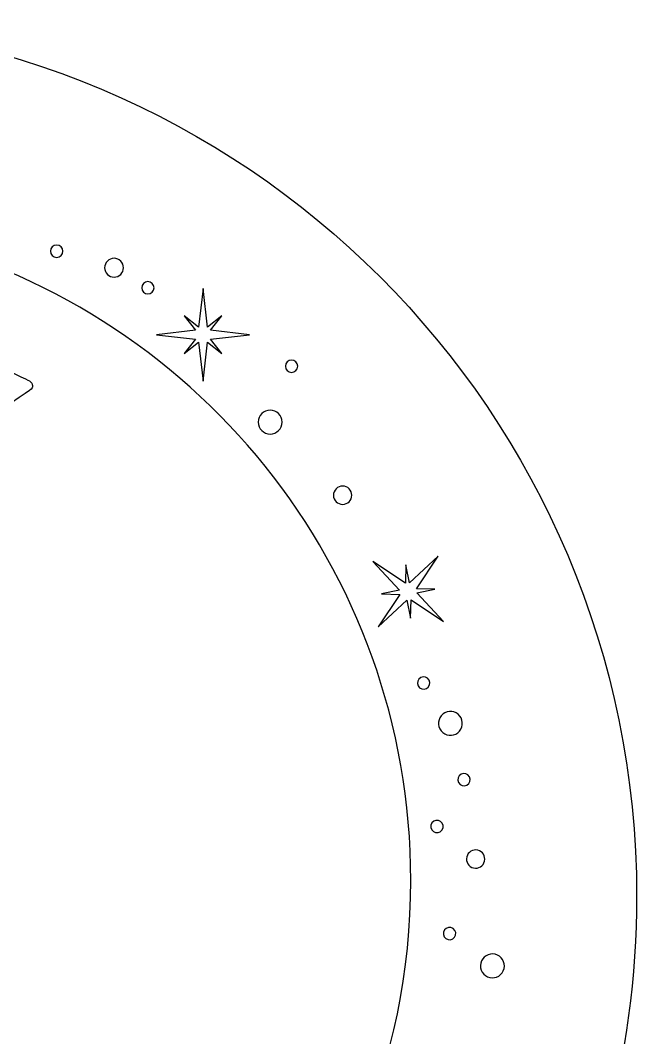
# Model space of a CAD drawing. Header units: millimetres. Extents: x -954 to -72, y 154 to 388.
# Drawn here: x -464.6 to -415.3, y 301.5 to 382.8 of the extents above; entities that cross this region are included whole.
import ezdxf

# ---------------------------------------------------------------- set-up
doc = ezdxf.new("R2010")
doc.units = ezdxf.units.MM
doc.header["$MEASUREMENT"] = 0
doc.layers.add('Layer 1', color=7, linetype='Continuous')

msp = doc.modelspace()

# ---------------------------------------------------------------- linework, layer by layer
at = {"layer": 'Layer 1', "color": 250}
for points, knots in [([(-421.0883, 219.0401), (-421.0883, 219.0401), (-421.0883, 223.0401), (-421.0883, 223.0401), (-421.0883, 223.0401), (-428.7262, 239.8259), (-451.113, 224.4454), (-450.2463, 252.2092), (-450.2463, 252.2092), (-429.3635, 264.3229), (-415.3177, 286.9202), (-415.3177, 312.8), (-415.3177, 312.8), (-415.3177, 351.4599), (-446.6578, 382.8), (-485.3177, 382.8), (-485.3177, 382.8), (-523.9776, 382.8), (-555.3177, 351.4599), (-555.3177, 312.8), (-555.3177, 312.8), (-555.3177, 286.9202), (-541.2719, 264.3229), (-520.3891, 252.2092), (-520.3891, 252.2092), (-519.5224, 224.4454), (-541.9756, 239.8259), (-549.6135, 223.0401), (-549.6135, 223.0401), (-549.6135, 223.0401), (-549.6135, 215.1901), (-549.6135, 215.1901), (-549.6135, 215.1901), (-549.6135, 215.1901), (-549.6135, 215.0401), (-549.6135, 215.0401), (-549.6135, 215.0401), (-549.6135, 215.0401), (-514.6135, 215.0401), (-514.6135, 215.0401), (-514.6135, 215.0401), (-514.6135, 215.0401), (-514.6135, 215.1901), (-514.6135, 215.1901), (-514.6135, 215.1901), (-514.6135, 215.1901), (-514.6135, 219.0401), (-514.6135, 219.0401), (-514.6135, 219.0401), (-514.6135, 219.0401), (-514.6135, 223.0401), (-514.6135, 223.0401), (-514.6135, 223.0401), (-514.6135, 223.0401), (-485.3177, 223.0401), (-485.3177, 223.0401), (-485.3177, 223.0401), (-485.3177, 223.0401), (-456.0883, 223.0401), (-456.0883, 223.0401), (-456.0883, 223.0401), (-456.0883, 223.0401), (-456.0883, 215.1901), (-456.0883, 215.1901), (-456.0883, 215.1901), (-456.0883, 215.1901), (-456.0883, 215.0401), (-456.0883, 215.0401), (-456.0883, 215.0401), (-456.0883, 215.0401), (-421.0883, 215.0401), (-421.0883, 215.0401), (-421.0883, 215.0401), (-421.0883, 215.0401), (-421.0883, 215.1901), (-421.0883, 215.1901), (-421.0883, 215.1901), (-421.0883, 215.1901), (-421.0883, 219.0401), (-421.0883, 219.0401)], [0, 0, 0, 0, 0.047619, 0.047619, 0.047619, 0.047619, 0.0952381, 0.0952381, 0.0952381, 0.0952381, 0.1428571, 0.1428571, 0.1428571, 0.1428571, 0.1904762, 0.1904762, 0.1904762, 0.1904762, 0.2380952, 0.2380952, 0.2380952, 0.2380952, 0.2857143, 0.2857143, 0.2857143, 0.2857143, 0.3333333, 0.3333333, 0.3333333, 0.3333333, 0.3809524, 0.3809524, 0.3809524, 0.3809524, 0.4285714, 0.4285714, 0.4285714, 0.4285714, 0.4761905, 0.4761905, 0.4761905, 0.4761905, 0.5238095, 0.5238095, 0.5238095, 0.5238095, 0.5714286, 0.5714286, 0.5714286, 0.5714286, 0.6190476, 0.6190476, 0.6190476, 0.6190476, 0.6666667, 0.6666667, 0.6666667, 0.6666667, 0.7142857, 0.7142857, 0.7142857, 0.7142857, 0.7619048, 0.7619048, 0.7619048, 0.7619048, 0.8095238, 0.8095238, 0.8095238, 0.8095238, 0.8571429, 0.8571429, 0.8571429, 0.8571429, 0.9047619, 0.9047619, 0.9047619, 0.9047619, 1, 1, 1, 1]), ([(-537.5054, 301.1267), (-537.125, 301.4347), (-536.8648, 301.6954), (-536.8648, 301.6954), (-536.8648, 301.6954), (-536.8648, 301.6954), (-536.9274, 301.0647), (-536.8769, 300.7526), (-536.8769, 300.7526), (-536.5297, 301.4854), (-535.9144, 302.1863), (-534.8577, 302.0879), (-534.8577, 302.0879), (-533.8017, 301.9897), (-532.6068, 301.5151), (-531.799, 302.0819), (-531.799, 302.0819), (-530.9916, 302.6494), (-530.1065, 304.8955), (-530.1065, 304.8955), (-530.1065, 304.8955), (-530.1065, 304.8955), (-529.3026, 304.0319), (-528.4636, 303.9661), (-528.4636, 303.9661), (-527.6248, 303.9004), (-527.0804, 304.5151), (-526.6432, 305.1582), (-526.6432, 305.1582), (-526.206, 305.801), (-525.305, 306.6106), (-525.305, 306.6106), (-525.305, 306.6106), (-525.305, 306.6106), (-524.9204, 306.5334), (-524.7378, 306.8411), (-524.7378, 306.8411), (-524.1914, 306.8461), (-520.58, 307.2668), (-518.1758, 308.0678), (-518.1758, 308.0678), (-515.7717, 308.8689), (-511.7242, 310.2974), (-509.8751, 311.252), (-509.8751, 311.252), (-508.2544, 312.0888), (-505.4552, 313.6561), (-503.2112, 315.4089), (-503.2112, 315.4089), (-501.8268, 316.569), (-499.0642, 319.6823), (-498.5079, 320.3883), (-498.5079, 320.3883), (-497.8662, 321.607), (-497.9983, 322.5629), (-499.5359, 323.1556), (-499.5359, 323.1556), (-501.1068, 323.7607), (-503.329, 324.0808), (-504.8651, 324.0942), (-504.8651, 324.0942), (-506.4011, 324.1076), (-510.1537, 323.8172), (-512.3874, 323.409), (-512.3874, 323.409), (-514.6212, 323.0008), (-518.9839, 321.6137), (-520.5716, 320.9764), (-520.5716, 320.9764), (-522.1591, 320.3388), (-524.3587, 319.2368), (-525.7757, 318.4335), (-525.7757, 318.4335), (-527.193, 317.6302), (-528.8216, 316.4548), (-528.9847, 316.4078), (-528.9847, 316.4078), (-529.1481, 316.3612), (-529.1552, 316.4618), (-529.2314, 316.4583), (-529.2314, 316.4583), (-529.3081, 316.455), (-529.4932, 316.2757), (-529.5605, 316.276), (-529.5605, 316.276), (-529.6279, 316.276), (-531.8134, 316.6775), (-532.3518, 316.6788), (-532.3518, 316.6788), (-532.8901, 316.6801), (-533.443, 316.231), (-533.6047, 315.45), (-533.6047, 315.45), (-533.7668, 314.6695), (-533.7474, 314.2114), (-533.7474, 314.2114), (-533.7474, 314.2114), (-533.7474, 314.2114), (-535.9316, 314.9614), (-537.2054, 314.7923), (-537.2054, 314.7923), (-538.3591, 314.6391), (-538.6853, 314.3186), (-539.0966, 313.4557), (-539.0966, 313.4557), (-539.0985, 313.6606), (-539.1043, 313.8649), (-539.1043, 314.0704), (-539.1043, 314.0704), (-539.1043, 339.0447), (-521.787, 359.972), (-498.506, 365.5066), (-498.506, 365.5066), (-498.506, 365.5066), (-505.3033, 360.5451), (-505.3033, 360.5451), (-505.3033, 360.5451), (-505.3033, 360.5451), (-499.67, 357.6403), (-499.67, 357.6403), (-499.67, 357.6403), (-499.67, 357.6403), (-495.2524, 355.4585), (-495.2524, 355.4585), (-495.2524, 355.4585), (-495.2524, 355.4585), (-501.103, 351.563), (-502.8991, 350.2675), (-502.8991, 350.2675), (-502.8991, 350.2675), (-503.7928, 349.6628), (-503.7928, 349.6628), (-503.7928, 349.6628), (-503.7928, 349.6628), (-503.3332, 349.4256), (-503.3332, 349.4256), (-503.3332, 349.4256), (-503.3058, 349.4123), (-503.2754, 349.3995), (-503.2422, 349.387), (-503.2422, 349.387), (-502.9923, 349.2936), (-495.0845, 345.4085), (-495.0845, 345.4085), (-495.0845, 345.4085), (-495.0845, 345.4085), (-495.1177, 343.3031), (-492.372, 342.0453), (-492.372, 342.0453), (-489.6264, 340.7873), (-486.1547, 340.7336), (-484.7725, 340.8629), (-484.7725, 340.8629), (-483.3902, 340.9922), (-482.5997, 341.1811), (-482.5997, 341.1811), (-482.5997, 341.1811), (-482.5997, 341.1811), (-482.0773, 338.8943), (-482.0773, 338.8943), (-482.0773, 338.8943), (-482.0773, 338.8943), (-482.7376, 338.5156), (-482.705, 337.7621), (-482.705, 337.7621), (-482.6728, 337.0086), (-481.859, 336.8346), (-481.3334, 337.0372), (-481.3334, 337.0372), (-480.808, 337.2399), (-480.7033, 337.7997), (-480.7643, 338.2261), (-480.7643, 338.2261), (-480.8252, 338.6522), (-481.5567, 338.9854), (-481.5567, 338.9854), (-481.5567, 338.9854), (-481.5567, 338.9854), (-481.8734, 341.2801), (-481.8734, 341.2801), (-481.8734, 341.2801), (-481.8734, 341.2801), (-478.9439, 341.9094), (-476.7829, 343.2425), (-476.7829, 343.2425), (-474.6222, 344.5752), (-474.1532, 345.2805), (-473.7063, 345.8921), (-473.7063, 345.8921), (-473.2592, 346.5036), (-473.1918, 346.8897), (-473.1918, 346.8897), (-473.1918, 346.8897), (-473.1918, 346.8897), (-463.9068, 353.0917), (-463.6876, 353.3298), (-463.6876, 353.3298), (-463.4687, 353.5676), (-463.5765, 353.8689), (-463.9716, 354.0549), (-463.9716, 354.0549), (-464.3668, 354.2409), (-474.1703, 359.0244), (-474.1703, 359.0244), (-474.1703, 359.0244), (-474.1703, 359.0244), (-471.0734, 361.1642), (-471.0734, 361.1642), (-471.0734, 361.1642), (-471.0734, 361.1642), (-468.622, 362.7766), (-468.622, 362.7766), (-468.622, 362.7766), (-468.622, 362.7766), (-474.1917, 365.5634), (-474.1917, 365.5634), (-474.1917, 365.5634), (-450.7937, 360.113), (-433.3615, 339.128), (-433.3615, 314.0704), (-433.3615, 314.0704), (-433.3615, 284.8705), (-457.033, 261.1993), (-486.2329, 261.1993), (-486.2329, 261.1993), (-510.9669, 261.1993), (-531.7317, 278.1844), (-537.5054, 301.1267)], [0, 0, 0, 0, 0.0172414, 0.0172414, 0.0172414, 0.0172414, 0.0344828, 0.0344828, 0.0344828, 0.0344828, 0.0517241, 0.0517241, 0.0517241, 0.0517241, 0.0689655, 0.0689655, 0.0689655, 0.0689655, 0.0862069, 0.0862069, 0.0862069, 0.0862069, 0.1034483, 0.1034483, 0.1034483, 0.1034483, 0.1206897, 0.1206897, 0.1206897, 0.1206897, 0.137931, 0.137931, 0.137931, 0.137931, 0.1551724, 0.1551724, 0.1551724, 0.1551724, 0.1724138, 0.1724138, 0.1724138, 0.1724138, 0.1896552, 0.1896552, 0.1896552, 0.1896552, 0.2068966, 0.2068966, 0.2068966, 0.2068966, 0.2241379, 0.2241379, 0.2241379, 0.2241379, 0.2413793, 0.2413793, 0.2413793, 0.2413793, 0.2586207, 0.2586207, 0.2586207, 0.2586207, 0.2758621, 0.2758621, 0.2758621, 0.2758621, 0.2931034, 0.2931034, 0.2931034, 0.2931034, 0.3103448, 0.3103448, 0.3103448, 0.3103448, 0.3275862, 0.3275862, 0.3275862, 0.3275862, 0.3448276, 0.3448276, 0.3448276, 0.3448276, 0.362069, 0.362069, 0.362069, 0.362069, 0.3793103, 0.3793103, 0.3793103, 0.3793103, 0.3965517, 0.3965517, 0.3965517, 0.3965517, 0.4137931, 0.4137931, 0.4137931, 0.4137931, 0.4310345, 0.4310345, 0.4310345, 0.4310345, 0.4482759, 0.4482759, 0.4482759, 0.4482759, 0.4655172, 0.4655172, 0.4655172, 0.4655172, 0.4827586, 0.4827586, 0.4827586, 0.4827586, 0.5, 0.5, 0.5, 0.5, 0.5172414, 0.5172414, 0.5172414, 0.5172414, 0.5344828, 0.5344828, 0.5344828, 0.5344828, 0.5517241, 0.5517241, 0.5517241, 0.5517241, 0.5689655, 0.5689655, 0.5689655, 0.5689655, 0.5862069, 0.5862069, 0.5862069, 0.5862069, 0.6034483, 0.6034483, 0.6034483, 0.6034483, 0.6206897, 0.6206897, 0.6206897, 0.6206897, 0.637931, 0.637931, 0.637931, 0.637931, 0.6551724, 0.6551724, 0.6551724, 0.6551724, 0.6724138, 0.6724138, 0.6724138, 0.6724138, 0.6896552, 0.6896552, 0.6896552, 0.6896552, 0.7068966, 0.7068966, 0.7068966, 0.7068966, 0.7241379, 0.7241379, 0.7241379, 0.7241379, 0.7413793, 0.7413793, 0.7413793, 0.7413793, 0.7586207, 0.7586207, 0.7586207, 0.7586207, 0.7758621, 0.7758621, 0.7758621, 0.7758621, 0.7931034, 0.7931034, 0.7931034, 0.7931034, 0.8103448, 0.8103448, 0.8103448, 0.8103448, 0.8275862, 0.8275862, 0.8275862, 0.8275862, 0.8448276, 0.8448276, 0.8448276, 0.8448276, 0.862069, 0.862069, 0.862069, 0.862069, 0.8793103, 0.8793103, 0.8793103, 0.8793103, 0.8965517, 0.8965517, 0.8965517, 0.8965517, 0.9137931, 0.9137931, 0.9137931, 0.9137931, 0.9310345, 0.9310345, 0.9310345, 0.9310345, 0.9482759, 0.9482759, 0.9482759, 0.9482759, 0.9655172, 0.9655172, 0.9655172, 0.9655172, 1, 1, 1, 1]), ([(-461.6568, 364.8469), (-461.384, 364.8469), (-461.1625, 364.6258), (-461.1625, 364.3528), (-461.1625, 364.3528), (-461.1625, 364.0797), (-461.384, 363.8585), (-461.6568, 363.8585), (-461.6568, 363.8585), (-461.9298, 363.8585), (-462.1512, 364.0797), (-462.1512, 364.3528), (-462.1512, 364.3528), (-462.1512, 364.6258), (-461.9298, 364.8469), (-461.6568, 364.8469)], [0, 0, 0, 0, 0.2, 0.2, 0.2, 0.2, 0.4, 0.4, 0.4, 0.4, 0.6, 0.6, 0.6, 0.6, 1, 1, 1, 1]), ([(-457.0713, 363.7848), (-456.6552, 363.7848), (-456.3175, 363.4474), (-456.3175, 363.0309), (-456.3175, 363.0309), (-456.3175, 362.6151), (-456.6552, 362.2778), (-457.0713, 362.2778), (-457.0713, 362.2778), (-457.4875, 362.2778), (-457.8248, 362.6151), (-457.8248, 363.0309), (-457.8248, 363.0309), (-457.8248, 363.4474), (-457.4875, 363.7848), (-457.0713, 363.7848)], [0, 0, 0, 0, 0.2, 0.2, 0.2, 0.2, 0.4, 0.4, 0.4, 0.4, 0.6, 0.6, 0.6, 0.6, 1, 1, 1, 1]), ([(-454.3643, 361.9251), (-454.0915, 361.9251), (-453.8703, 361.7036), (-453.8703, 361.4307), (-453.8703, 361.4307), (-453.8703, 361.1579), (-454.0915, 360.9363), (-454.3643, 360.9363), (-454.3643, 360.9363), (-454.6376, 360.9363), (-454.8587, 361.1579), (-454.8587, 361.4307), (-454.8587, 361.4307), (-454.8587, 361.7036), (-454.6376, 361.9251), (-454.3643, 361.9251)], [0, 0, 0, 0, 0.2, 0.2, 0.2, 0.2, 0.4, 0.4, 0.4, 0.4, 0.6, 0.6, 0.6, 0.6, 1, 1, 1, 1]), ([(-451.468, 359.1807), (-451.468, 359.1807), (-450.3204, 358.2722), (-450.3204, 358.2722), (-450.3204, 358.2722), (-450.3204, 358.2722), (-449.9594, 361.379), (-449.9594, 361.379), (-449.9594, 361.379), (-449.9594, 361.379), (-449.5982, 358.2722), (-449.5982, 358.2722), (-449.5982, 358.2722), (-449.5982, 358.2722), (-448.4505, 359.1807), (-448.4505, 359.1807), (-448.4505, 359.1807), (-448.4505, 359.1807), (-449.3591, 358.0331), (-449.3591, 358.0331), (-449.3591, 358.0331), (-449.3591, 358.0331), (-446.2519, 357.6718), (-446.2519, 357.6718), (-446.2519, 357.6718), (-446.2519, 357.6718), (-449.3591, 357.3105), (-449.3591, 357.3105), (-449.3591, 357.3105), (-449.3591, 357.3105), (-448.4505, 356.1632), (-448.4505, 356.1632), (-448.4505, 356.1632), (-448.4505, 356.1632), (-449.5982, 357.0719), (-449.5982, 357.0719), (-449.5982, 357.0719), (-449.5982, 357.0719), (-449.9594, 353.9646), (-449.9594, 353.9646), (-449.9594, 353.9646), (-449.9594, 353.9646), (-450.3204, 357.0719), (-450.3204, 357.0719), (-450.3204, 357.0719), (-450.3204, 357.0719), (-451.468, 356.1632), (-451.468, 356.1632), (-451.468, 356.1632), (-451.468, 356.1632), (-450.5595, 357.3105), (-450.5595, 357.3105), (-450.5595, 357.3105), (-450.5595, 357.3105), (-453.6667, 357.6718), (-453.6667, 357.6718), (-453.6667, 357.6718), (-453.6667, 357.6718), (-450.5595, 358.0331), (-450.5595, 358.0331), (-450.5595, 358.0331), (-450.5595, 358.0331), (-451.468, 359.1807), (-451.468, 359.1807)], [0, 0, 0, 0, 0.0588235, 0.0588235, 0.0588235, 0.0588235, 0.1176471, 0.1176471, 0.1176471, 0.1176471, 0.1764706, 0.1764706, 0.1764706, 0.1764706, 0.2352941, 0.2352941, 0.2352941, 0.2352941, 0.2941176, 0.2941176, 0.2941176, 0.2941176, 0.3529412, 0.3529412, 0.3529412, 0.3529412, 0.4117647, 0.4117647, 0.4117647, 0.4117647, 0.4705882, 0.4705882, 0.4705882, 0.4705882, 0.5294118, 0.5294118, 0.5294118, 0.5294118, 0.5882353, 0.5882353, 0.5882353, 0.5882353, 0.6470588, 0.6470588, 0.6470588, 0.6470588, 0.7058824, 0.7058824, 0.7058824, 0.7058824, 0.7647059, 0.7647059, 0.7647059, 0.7647059, 0.8235294, 0.8235294, 0.8235294, 0.8235294, 0.8823529, 0.8823529, 0.8823529, 0.8823529, 1, 1, 1, 1]), ([(-442.8913, 355.6493), (-442.6183, 355.6493), (-442.3969, 355.4279), (-442.3969, 355.155), (-442.3969, 355.155), (-442.3969, 354.8818), (-442.6183, 354.6606), (-442.8913, 354.6606), (-442.8913, 354.6606), (-443.1644, 354.6606), (-443.3856, 354.8818), (-443.3856, 355.155), (-443.3856, 355.155), (-443.3856, 355.4279), (-443.1644, 355.6493), (-442.8913, 355.6493)], [0, 0, 0, 0, 0.2, 0.2, 0.2, 0.2, 0.4, 0.4, 0.4, 0.4, 0.6, 0.6, 0.6, 0.6, 1, 1, 1, 1]), ([(-444.593, 351.6498), (-444.0664, 351.6498), (-443.6396, 351.2228), (-443.6396, 350.6965), (-443.6396, 350.6965), (-443.6396, 350.1699), (-444.0664, 349.7429), (-444.593, 349.7429), (-444.593, 349.7429), (-445.1196, 349.7429), (-445.5462, 350.1699), (-445.5462, 350.6965), (-445.5462, 350.6965), (-445.5462, 351.2228), (-445.1196, 351.6498), (-444.593, 351.6498)], [0, 0, 0, 0, 0.2, 0.2, 0.2, 0.2, 0.4, 0.4, 0.4, 0.4, 0.6, 0.6, 0.6, 0.6, 1, 1, 1, 1]), ([(-438.8097, 345.5792), (-438.4063, 345.5792), (-438.0794, 345.2525), (-438.0794, 344.8491), (-438.0794, 344.8491), (-438.0794, 344.446), (-438.4063, 344.1188), (-438.8097, 344.1188), (-438.8097, 344.1188), (-439.2131, 344.1188), (-439.5399, 344.446), (-439.5399, 344.8491), (-439.5399, 344.8491), (-439.5399, 345.2525), (-439.2131, 345.5792), (-438.8097, 345.5792)], [0, 0, 0, 0, 0.2, 0.2, 0.2, 0.2, 0.4, 0.4, 0.4, 0.4, 0.6, 0.6, 0.6, 0.6, 1, 1, 1, 1]), ([(-433.7926, 337.8147), (-433.7926, 337.8147), (-433.746, 339.2777), (-433.746, 339.2777), (-433.746, 339.2777), (-433.746, 339.2777), (-433.4563, 337.8431), (-433.4563, 337.8431), (-433.4563, 337.8431), (-433.4563, 337.8431), (-431.1743, 339.983), (-431.1743, 339.983), (-431.1743, 339.983), (-431.1743, 339.983), (-432.9044, 337.3769), (-432.9044, 337.3769), (-432.9044, 337.3769), (-432.9044, 337.3769), (-431.4415, 337.3299), (-431.4415, 337.3299), (-431.4415, 337.3299), (-431.4415, 337.3299), (-432.8761, 337.0401), (-432.8761, 337.0401), (-432.8761, 337.0401), (-432.8761, 337.0401), (-430.7362, 334.7585), (-430.7362, 334.7585), (-430.7362, 334.7585), (-430.7362, 334.7585), (-433.3424, 336.4884), (-433.3424, 336.4884), (-433.3424, 336.4884), (-433.3424, 336.4884), (-433.3896, 335.0253), (-433.3896, 335.0253), (-433.3896, 335.0253), (-433.3896, 335.0253), (-433.6794, 336.46), (-433.6794, 336.46), (-433.6794, 336.46), (-433.6794, 336.46), (-435.9606, 334.3203), (-435.9606, 334.3203), (-435.9606, 334.3203), (-435.9606, 334.3203), (-434.2308, 336.9262), (-434.2308, 336.9262), (-434.2308, 336.9262), (-434.2308, 336.9262), (-435.6938, 336.9735), (-435.6938, 336.9735), (-435.6938, 336.9735), (-435.6938, 336.9735), (-434.2593, 337.2632), (-434.2593, 337.2632), (-434.2593, 337.2632), (-434.2593, 337.2632), (-436.3988, 339.5448), (-436.3988, 339.5448), (-436.3988, 339.5448), (-436.3988, 339.5448), (-433.7926, 337.8147), (-433.7926, 337.8147)], [0, 0, 0, 0, 0.0588235, 0.0588235, 0.0588235, 0.0588235, 0.1176471, 0.1176471, 0.1176471, 0.1176471, 0.1764706, 0.1764706, 0.1764706, 0.1764706, 0.2352941, 0.2352941, 0.2352941, 0.2352941, 0.2941176, 0.2941176, 0.2941176, 0.2941176, 0.3529412, 0.3529412, 0.3529412, 0.3529412, 0.4117647, 0.4117647, 0.4117647, 0.4117647, 0.4705882, 0.4705882, 0.4705882, 0.4705882, 0.5294118, 0.5294118, 0.5294118, 0.5294118, 0.5882353, 0.5882353, 0.5882353, 0.5882353, 0.6470588, 0.6470588, 0.6470588, 0.6470588, 0.7058824, 0.7058824, 0.7058824, 0.7058824, 0.7647059, 0.7647059, 0.7647059, 0.7647059, 0.8235294, 0.8235294, 0.8235294, 0.8235294, 0.8823529, 0.8823529, 0.8823529, 0.8823529, 1, 1, 1, 1]), ([(-432.7159, 330.1599), (-432.54, 330.3686), (-432.2279, 330.3949), (-432.0195, 330.2186), (-432.0195, 330.2186), (-431.8108, 330.0422), (-431.7845, 329.7304), (-431.961, 329.5219), (-431.961, 329.5219), (-432.1373, 329.3136), (-432.449, 329.2874), (-432.6577, 329.4636), (-432.6577, 329.4636), (-432.8661, 329.6397), (-432.8923, 329.9516), (-432.7159, 330.1599)], [0, 0, 0, 0, 0.2, 0.2, 0.2, 0.2, 0.4, 0.4, 0.4, 0.4, 0.6, 0.6, 0.6, 0.6, 1, 1, 1, 1]), ([(-429.5827, 327.3457), (-429.1803, 327.0058), (-429.1302, 326.4042), (-429.4698, 326.0024), (-429.4698, 326.0024), (-429.81, 325.5999), (-430.4116, 325.5495), (-430.8134, 325.8898), (-430.8134, 325.8898), (-431.2155, 326.2293), (-431.266, 326.8309), (-430.9263, 327.233), (-430.9263, 327.233), (-430.5862, 327.6352), (-429.9849, 327.6855), (-429.5827, 327.3457)], [0, 0, 0, 0, 0.2, 0.2, 0.2, 0.2, 0.4, 0.4, 0.4, 0.4, 0.6, 0.6, 0.6, 0.6, 1, 1, 1, 1]), ([(-428.792, 322.4969), (-428.5835, 322.3204), (-428.5574, 322.0085), (-428.7335, 321.8002), (-428.7335, 321.8002), (-428.91, 321.5918), (-429.2215, 321.5656), (-429.4299, 321.7418), (-429.4299, 321.7418), (-429.6386, 321.9179), (-429.6648, 322.2297), (-429.4886, 322.4384), (-429.4886, 322.4384), (-429.3121, 322.6469), (-429.0007, 322.673), (-428.792, 322.4969)], [0, 0, 0, 0, 0.2, 0.2, 0.2, 0.2, 0.4, 0.4, 0.4, 0.4, 0.6, 0.6, 0.6, 0.6, 1, 1, 1, 1]), ([(-431.3821, 317.8912), (-431.648, 317.9534), (-431.8127, 318.2197), (-431.7501, 318.4852), (-431.7501, 318.4852), (-431.6879, 318.751), (-431.4217, 318.9157), (-431.1561, 318.8535), (-431.1561, 318.8535), (-430.8903, 318.7909), (-430.7253, 318.5247), (-430.7876, 318.2592), (-430.7876, 318.2592), (-430.8504, 317.9933), (-431.1166, 317.8287), (-431.3821, 317.8912)], [0, 0, 0, 0, 0.2, 0.2, 0.2, 0.2, 0.4, 0.4, 0.4, 0.4, 0.6, 0.6, 0.6, 0.6, 1, 1, 1, 1]), ([(-428.0141, 316.4863), (-427.6216, 316.3941), (-427.378, 316.0012), (-427.4703, 315.6087), (-427.4703, 315.6087), (-427.5626, 315.2162), (-427.9554, 314.9726), (-428.3483, 315.0648), (-428.3483, 315.0648), (-428.7408, 315.1571), (-428.9844, 315.5503), (-428.8921, 315.9428), (-428.8921, 315.9428), (-428.7999, 316.3354), (-428.4067, 316.5786), (-428.0141, 316.4863)], [0, 0, 0, 0, 0.2, 0.2, 0.2, 0.2, 0.4, 0.4, 0.4, 0.4, 0.6, 0.6, 0.6, 0.6, 1, 1, 1, 1]), ([(-430.7454, 309.9317), (-430.6825, 310.1972), (-430.4167, 310.3622), (-430.1509, 310.2996), (-430.1509, 310.2996), (-429.885, 310.2371), (-429.7206, 309.9712), (-429.7828, 309.7054), (-429.7828, 309.7054), (-429.8451, 309.4396), (-430.1112, 309.2748), (-430.3771, 309.3374), (-430.3771, 309.3374), (-430.6426, 309.3997), (-430.8077, 309.6658), (-430.7454, 309.9317)], [0, 0, 0, 0, 0.2, 0.2, 0.2, 0.2, 0.4, 0.4, 0.4, 0.4, 0.6, 0.6, 0.6, 0.6, 1, 1, 1, 1]), ([(-426.6224, 308.1642), (-426.1095, 308.0439), (-425.7916, 307.5307), (-425.9122, 307.0182), (-425.9122, 307.0182), (-426.0325, 306.5056), (-426.5457, 306.1877), (-427.0583, 306.3084), (-427.0583, 306.3084), (-427.5708, 306.4287), (-427.8887, 306.9418), (-427.768, 307.4544), (-427.768, 307.4544), (-427.6477, 307.967), (-427.1346, 308.2848), (-426.6224, 308.1642)], [0, 0, 0, 0, 0.2, 0.2, 0.2, 0.2, 0.4, 0.4, 0.4, 0.4, 0.6, 0.6, 0.6, 0.6, 1, 1, 1, 1])]:
    msp.add_open_spline(points, degree=3, knots=knots, dxfattribs=at)

doc.saveas('drawing.dxf')
